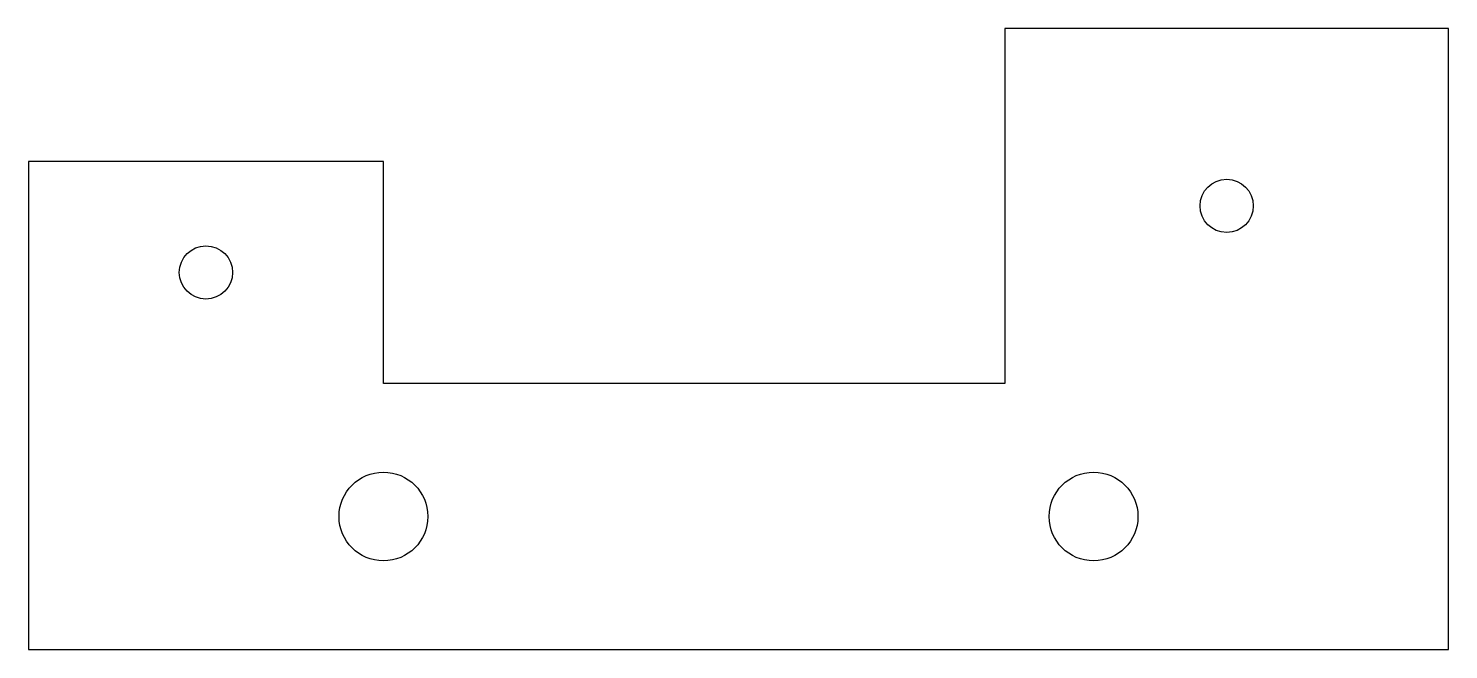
# Model space of a CAD drawing. Header units: metres. Extents: x 0 to 160, y 0 to 70.
import ezdxf

# ---------------------------------------------------------------- set-up
doc = ezdxf.new("R2010")
doc.units = ezdxf.units.M
doc.layers.add('HOLE', color=7, linetype='Continuous')
doc.layers.add('OUTER', color=7, linetype='Continuous')

msp = doc.modelspace()

# ---------------------------------------------------------------- linework, layer by layer
for centre in [(135, 50), (20, 42.5)]:
    msp.add_circle(centre, 3)
at = {"layer": 'HOLE'}
for centre in [(40, 15), (120, 15)]:
    msp.add_circle(centre, 5, dxfattribs=at)
at = {"layer": 'OUTER'}
msp.add_lwpolyline([(0, 0), (160, 0), (160, 70), (110, 70), (110, 30), (40, 30), (40, 55), (0, 55), (0, 0)], dxfattribs=at)

doc.saveas('drawing.dxf')
